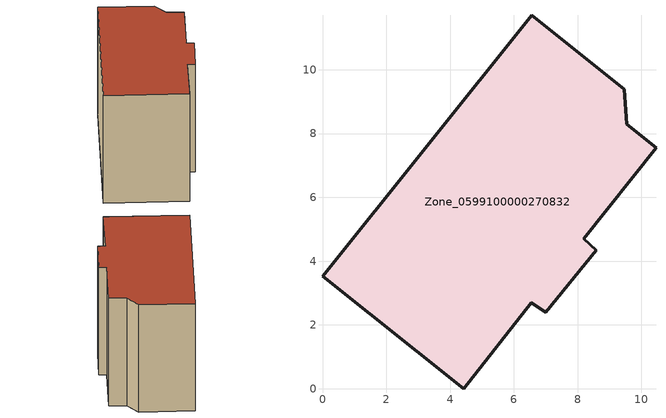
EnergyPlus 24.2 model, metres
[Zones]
Zone_0599100000270832
 floor ground (C_G): 8.2,4.71 8.59,4.35 7,2.4 6.55,2.7 4.43,0 0,3.53 6.56,11.71 9.46,9.39 9.55,8.3 10.46,7.56 z0
 wall outside (C_F): 4.43,0 6.55,2.7 7,2.4 8.59,4.35 8.2,4.71 10.46,7.56 9.55,8.3 9.46,9.39 6.56,11.71 0,3.53 4.43,0 z0:8.44
 roof outside (C_R): 9.46,9.39 6.56,11.71 0,3.53 4.43,0 6.55,2.7 7,2.4 8.59,4.35 8.2,4.71 10.46,7.56 9.55,8.3 z8.44
[BUILDING]
Pand.0599100000270832: North Axis=0; Terrain=City; Loads Convergence Tolerance Value=0.04; Temperature Convergence Tolerance Value=0.4; Solar Distribution=FullExterior; Maximum Number of Warmup Days=25; Minimum Number of Warmup Days=1
[Site:Location]
Rotterdam.The.Hague.AP_ZH_NLD Design_Conditions: Latitude=51.96; Longitude=4.45; Time Zone=1; Elevation=-4.5
[SITE:GROUNDTEMPERATURE:BUILDINGSURFACE]
18, 18, 18, 18, 18, 18, 18, 18, 18, 18, 18, 18
[MATERIAL] Thermal Absorptance=0.9; Solar Absorptance=0.7; Visible Absorptance=0.7
Name | Roughness | Thickness | Conductivity | Density | Specific Heat
G.TI.1946 | MediumSmooth | 0.15 | 1 | 540 | 1210
F.TI.1946 | Rough | 0.3 | 0.857143 | 1920 | 840
R.TI.1946 | MediumRough | 0.2 | 0.1 | 1500 | 1000
[CONSTRUCTION]
C_G: G.TI.1946
C_F: F.TI.1946
C_R: R.TI.1946
[ZONE]
Zone_0599100000270832: Type=1; Multiplier=1; Ceiling Height=Autocalculate; Volume=Autocalculate; Floor Area=autocalculate; Part of Total Floor Area=Yes
[ZONEINFILTRATION:DESIGNFLOWRATE]
Infil_Zone_0599100000270832: Zone or ZoneList or Space or SpaceList=Zone_0599100000270832; Schedule=AlwaysOn; Design Flow Rate Calculation Method=Flow/Area; Flow Rate per Floor Area=0.003; Constant Term Coefficient=1; Temperature Term Coefficient=0; Velocity Term Coefficient=0; Velocity Squared Term Coefficient=0
[HVACTEMPLATE:ZONE:IDEALLOADSAIRSYSTEM]
Zone_0599100000270832: Maximum Heating Supply Air Temperature=50; Minimum Cooling Supply Air Temperature=13; Maximum Heating Supply Air Humidity Ratio=0.0156; Minimum Cooling Supply Air Humidity Ratio=0.0077; Heating Limit=NoLimit; Cooling Limit=NoLimit; Dehumidification Control Type=ConstantSensibleHeatRatio; Cooling Sensible Heat Ratio=0.7; Dehumidification Setpoint=60; Humidification Control Type=None; Humidification Setpoint=30; Outdoor Air Method=None; Outdoor Air Flow Rate per Person=0.00944; Outdoor Air Flow Rate per Zone Floor Area=0; Outdoor Air Flow Rate per Zone=0; Demand Controlled Ventilation Type=None; Outdoor Air Economizer Type=NoEconomizer; Heat Recovery Type=None; Sensible Heat Recovery Effectiveness=0.7; Latent Heat Recovery Effectiveness=0.65
[ZONECONTROL:THERMOSTAT]
ThermostatControl_Zone_0599100000270832: Zone or ZoneList=Zone_0599100000270832; Control Type Schedule=DualSetpointControlType; Control 1=Thermostat_Zone_0599100000270832; Temperature Difference Between Cutout And Setpoint=0
[THERMOSTATSETPOINT:DUALSETPOINT]
Thermostat_Zone_0599100000270832: Heating Setpoint Temperature Schedule=HeatingSetpoint_Zone_0599100000270832; Cooling Setpoint Temperature Schedule=CoolingSetpoint_Zone_0599100000270832
[SCHEDULE:COMPACT]
HeatingSetpoint_Zone_0599100000270832: Through: 12/31, For: AllDays, Until: 24:00, 21
CoolingSetpoint_Zone_0599100000270832: Through: 12/31, For: AllDays, Until: 24:00, 24
DualSetpointControlType: Through: 12/31, For: AllDays, Until: 24:00, 4
AlwaysOn: Through: 12/31, For: AllDays, Until: 24:00, 1
